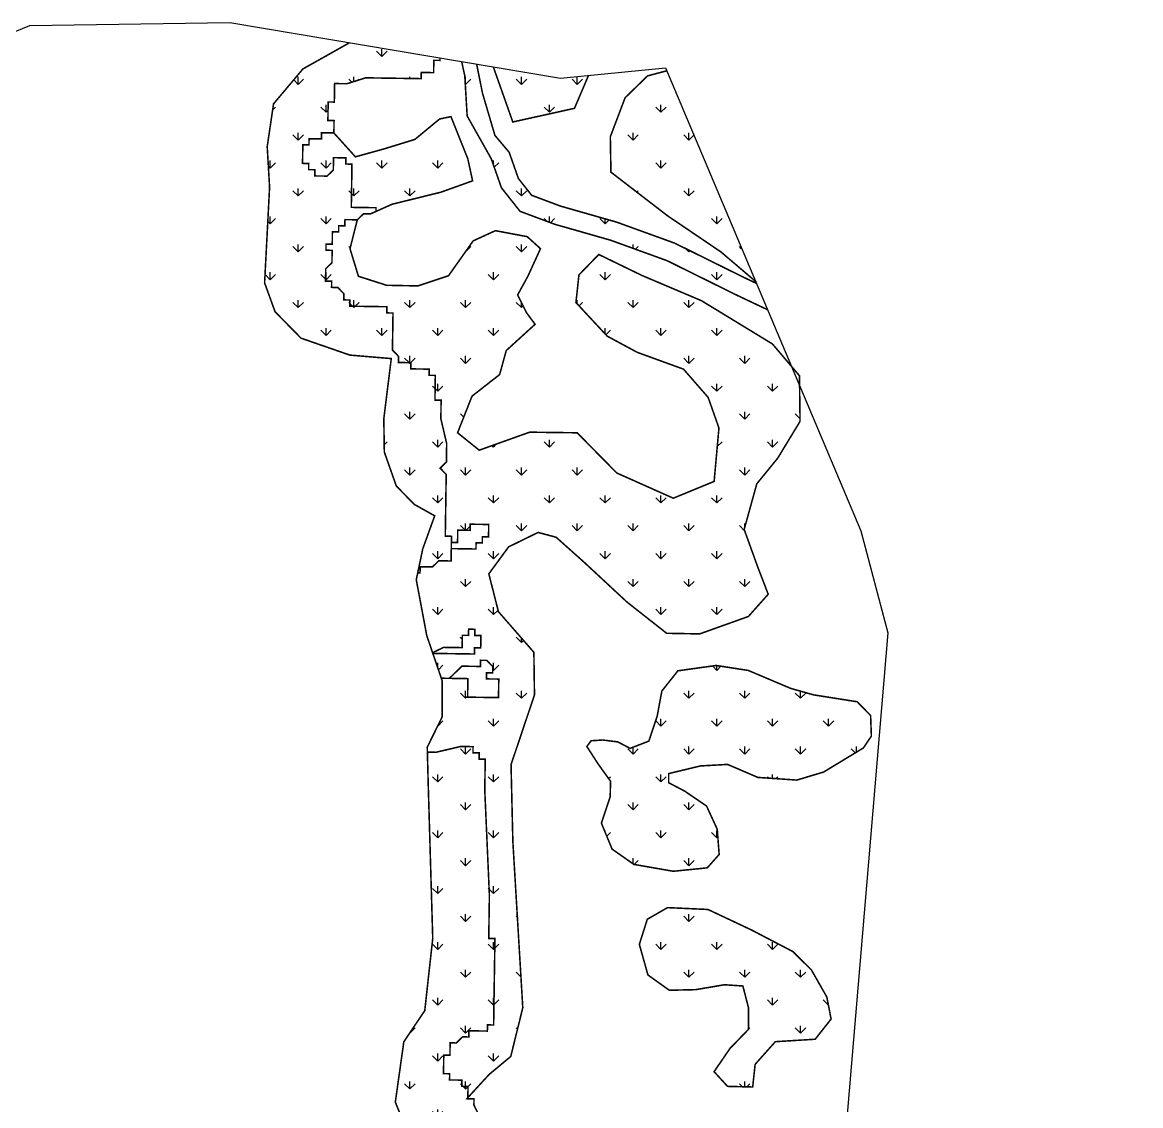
# Model space of a CAD drawing. Header units: metres. Extents: x 264685 to 266124, y 2146503 to 2149191.
# Drawn here: x 265405 to 266124, y 2148480 to 2149177 of the extents above; entities that cross this region are included whole.
import ezdxf

# ---------------------------------------------------------------- set-up
doc = ezdxf.new("R2010")
doc.units = ezdxf.units.M
doc.layers.add('MANGROOVES BUFFER ZONE', color=120, linetype='Continuous')
doc.layers.add('village', color=3, linetype='Continuous')
pattern_1 = [(90, (0, 0), (-17.96051224, 17.96051224), [4.7625, -31.15852448]), (45, (0, 0), (-17.96051224213831, 17.96051224213831), [4.7625, -20.6375]), (135, (0, 0), (-17.96051224213831, -17.9605122421383), [4.7625, -20.6375])]

msp = doc.modelspace()

# ---------------------------------------------------------------- hatches: boundary and pattern name
at = {"layer": 'MANGROOVES BUFFER ZONE'}
h = msp.add_hatch(dxfattribs=at)
h.set_pattern_fill('GRASS', color=256)
h.set_pattern_definition(pattern_1)
h.paths.add_polyline_path([(265673.4143276199, 2149153.958870591), (265615.290540682, 2149163.797404552), (265585.1992551389, 2149146.874482857), (265566.2861469193, 2149124.397409251), (265562.1968024224, 2149096.811949004), (265563.7302699159, 2149070.759008341), (265560.5224343935, 2149009.188625371), (265567.2622500553, 2148990.585569353), (265583.9514047724, 2148973.58624859), (265615.4040001705, 2148962.68102124), (265642.042420557, 2148960.435842161), (265637.2375655288, 2148921.786059543), (265637.5585545611, 2148900.296344711), (265645.261190548, 2148878.485890009), (265656.8152546071, 2148866.618443054), (265669.9739702843, 2148859.241390168), (265662.2967991336, 2148837.978933413), (265659.0558479482, 2148822.531802632), (265660.5444877148, 2148822.509713173), (265660.6034793258, 2148826.485248566), (265664.5784350634, 2148826.426265478), (265668.5533080101, 2148826.367283821), (265672.5872553885, 2148830.283836126), (265676.5621282756, 2148830.224854469), (265680.5370012224, 2148830.165872574), (265680.5959928334, 2148834.141408205), (265680.6549844444, 2148838.116943598), (265680.7139760554, 2148842.092478991), (265680.7729676664, 2148846.068014383), (265676.7980947196, 2148846.126996279), (265676.8570863307, 2148850.10253191), (265676.9750695527, 2148858.053602695), (265677.0340611637, 2148862.029138327), (265677.2110372484, 2148873.955827475), (265677.3290204704, 2148881.906898499), (265677.3880120814, 2148885.882433891), (265673.4721308053, 2148889.916950941), (265677.5059953034, 2148893.833504915), (265677.5649869144, 2148897.809040308), (265677.6239785254, 2148901.784575701), (265677.6829701364, 2148905.760111332), (265673.9440636933, 2148921.721234798), (265674.0030553043, 2148925.696770191), (265674.0620469153, 2148929.672305822), (265674.1210385263, 2148933.647841215), (265670.1460827589, 2148933.706824303), (265670.2050743699, 2148937.682359695), (265670.2640659809, 2148941.657895327), (265670.3230575919, 2148945.633430719), (265670.3820492029, 2148949.608966351), (265666.4071762562, 2148949.667948008), (265666.4661678672, 2148953.643483162), (265662.4912121296, 2148953.702466249), (265658.5163391829, 2148953.761448145), (265654.5414662361, 2148953.820429802), (265654.6004578471, 2148957.795965433), (265650.6255021095, 2148957.854948521), (265646.6506291628, 2148957.913930178), (265646.7096208036, 2148961.889465809), (265642.7936566472, 2148965.923984051), (265642.8526482582, 2148969.899519682), (265642.9116398692, 2148973.875055313), (265642.9706314802, 2148977.850590467), (265643.0296230912, 2148981.826126099), (265643.0886147022, 2148985.801661491), (265643.1476063132, 2148989.777197123), (265639.1727333963, 2148989.83617878), (265639.2317250073, 2148993.811714172), (265635.2568520904, 2148993.870696068), (265631.281896323, 2148993.929679155), (265627.3070233762, 2148993.988660812), (265623.3320676386, 2148994.0476439), (265619.3571946919, 2148994.106625557), (265615.3823217452, 2148994.165607452), (265615.4413133562, 2148998.141142845), (265611.4663576186, 2148998.200125933), (265611.5253492296, 2149002.175661564), (265607.6094678938, 2149006.210178375), (265603.6345121264, 2149006.269161463), (265603.6935037374, 2149010.244697094), (265599.7186308503, 2149010.303678751), (265599.7776224613, 2149014.279214382), (265599.8366140723, 2149018.254749537), (265603.8704785705, 2149022.171303511), (265603.9294701815, 2149026.146839142), (265603.9884617925, 2149030.122374535), (265600.0135889053, 2149030.181356192), (265600.0725805163, 2149034.156891584), (265604.0474534035, 2149034.097909927), (265604.1064450145, 2149038.073445559), (265604.1654366255, 2149042.048980951), (265608.1403923929, 2149041.989997864), (265608.1993840039, 2149045.965533257), (265612.1742569506, 2149045.9065516), (265612.2332485914, 2149049.882086992), (265616.208204329, 2149049.823103905), (265620.1830772758, 2149049.764122009), (265624.2169418335, 2149053.680675983), (265628.1918975711, 2149053.621692896), (265628.7863168686, 2149053.61287253), (265632.19011001, 2149055.135595509), (265632.2257621288, 2149057.538246632), (265628.2508891821, 2149057.597228289), (265624.2759334445, 2149057.656211376), (265620.3010604978, 2149057.715193033), (265616.326187551, 2149057.774174929), (265616.385179162, 2149061.749710321), (265616.444170773, 2149065.725245953), (265616.503162384, 2149069.700781584), (265616.562153995, 2149073.676316738), (265616.621145606, 2149077.651852369), (265616.680137217, 2149081.627387762), (265616.739128828, 2149085.602923155), (265612.7641730905, 2149085.661906242), (265612.8231647015, 2149089.637441874), (265608.8482917547, 2149089.696423531), (265604.8733359873, 2149089.755406618), (265604.8143443763, 2149085.779870987), (265604.7553527653, 2149081.804335594), (265600.7214882672, 2149077.887781858), (265596.7466153204, 2149077.946763754), (265592.7716595531, 2149078.005746603), (265592.8306511641, 2149081.981281996), (265588.8557782173, 2149082.040263891), (265588.9147698283, 2149086.015799284), (265584.9398140907, 2149086.074782372), (265584.9988057017, 2149090.050318003), (265585.0577973127, 2149094.025853395), (265585.1167889237, 2149098.001388788), (265589.0917446613, 2149097.942405701), (265589.1507362723, 2149101.917941093), (265593.1256092191, 2149101.858959198), (265597.1005649865, 2149101.799976349), (265597.1595565975, 2149105.77551198), (265601.1344295442, 2149105.716530085), (265605.1093024313, 2149105.657548428), (265605.1682940423, 2149109.633084059), (265605.2272856534, 2149113.608619213), (265601.2524127662, 2149113.66760087), (265601.3114043772, 2149117.643136501), (265601.3703959882, 2149121.618672132), (265601.4293875992, 2149125.594207287), (265605.4042604864, 2149125.53522563), (265605.4632520974, 2149129.510761261), (265605.5222437084, 2149133.486296892), (265605.5812353194, 2149137.461832047), (265609.5561910868, 2149137.402848959), (265613.5310640335, 2149137.343867302), (265625.5147572756, 2149141.142456293), (265629.4897130132, 2149141.083473206), (265633.4645859599, 2149141.024491549), (265637.4395417273, 2149140.965508461), (265645.3892875612, 2149140.847544909), (265653.3391162455, 2149140.729580164), (265657.3140720129, 2149140.670597076), (265661.2889449596, 2149140.611615419), (265661.3479365706, 2149144.587150812), (265665.3228095174, 2149144.528168917), (265669.297765255, 2149144.469185829), (265669.356756866, 2149148.44472146), (265669.4157497287, 2149152.420339584), (265673.3906226754, 2149152.361357927)])
h = msp.add_hatch(dxfattribs=at)
h.set_pattern_fill('GRASS', color=256)
h.set_pattern_definition(pattern_1)
h.paths.add_polyline_path([(265933.8251702277, 2148454.678580827), (265935.5613459725, 2148475.258755588), (265905.5573904994, 2148441.033484569), (265857.0243478558, 2148392.928681367), (265847.8746193389, 2148413.204282133), (265837.5315660273, 2148415.589630029), (265821.2212282704, 2148411.216456307), (265809.6847033927, 2148392.133565402), (265805.3087877547, 2148369.870210635), (265815.2540905967, 2148348.799493904), (265833.5534008591, 2148346.811703991), (265829.9605105923, 2148314.890994252), (265839.5079895789, 2148273.147154685), (265856.6139750465, 2148241.739894492), (265891.6213735353, 2148196.815591064), (265951.7267532762, 2148140.122314392), (265993.8948343906, 2148117.46136573), (266025.3219649524, 2148111.100402094), (266056.4647140695, 2148107.965706879), (266050.1839737035, 2148120.92101588), (266027.1566569043, 2148123.238846573), (265998.1029892997, 2148129.119412816), (265958.9597673079, 2148150.154814964), (265900.7165172197, 2148205.091672625), (265866.9019107785, 2148248.485289564), (265851.0837984532, 2148277.527964159), (265842.3779820231, 2148315.591855671), (265847.1143748343, 2148357.671910702), (265849.9282446422, 2148364.621762916), (265853.1126785147, 2148371.787958646), (265914.4940102476, 2148432.627681904)])
h.paths.add_polyline_path([(265696.9951185558, 2149149.967382343), (265687.3379225406, 2149151.602042711), (265689.33245629, 2149142.455699502), (265690.8789130516, 2149116.568318215), (265706.3438475961, 2149089.135416803), (265712.9377724952, 2149070.356566177), (265724.8721212284, 2149055.249291011), (265747.149596659, 2149046.900501549), (265783.350466714, 2149036.563958088), (265819.551336769, 2149023.444436922), (265863.7084637748, 2149001.578640139), (265884.0492337642, 2148991.942694154), (265876.8955845786, 2149008.898945173), (265869.0539539031, 2149012.613727341), (265824.3757921904, 2149034.737530924), (265787.1270785784, 2149048.236800027), (265750.9904183117, 2149058.555009474), (265732.3749676498, 2149065.531404927), (265723.8281573433, 2149076.350513534), (265717.9125440996, 2149093.197599173), (265708.7365148127, 2149104.07698894), (265700.7442988711, 2149131.233144027)])
h = msp.add_hatch(dxfattribs=at)
h.set_pattern_fill('GRASS', color=256)
h.set_pattern_definition(pattern_1)
h.paths.add_polyline_path([(265768.9168888882, 2149142.596074611), (265750.986204145, 2149140.828385089), (265707.724405766, 2149148.151250563), (265720.2417406913, 2149112.722510365), (265759.9140843799, 2149121.499365984)])
h = msp.add_hatch(dxfattribs=at)
h.set_pattern_fill('GRASS', color=256)
h.set_pattern_definition(pattern_1)
h.paths.add_polyline_path([(265819.2110678853, 2149145.628203157), (265806.9518200916, 2149142.377803995), (265792.5007823164, 2149128.31595908), (265782.993518691, 2149103.232672032), (265783.3738033652, 2149080.429722985), (265819.8816457845, 2149052.306033155), (265854.1077801589, 2149029.123015803), (265876.3256982632, 2149010.24974323)])
h = msp.add_hatch(dxfattribs=at)
h.set_pattern_fill('GRASS', color=256)
h.set_pattern_definition(pattern_1)
h.paths.add_polyline_path([(265694.3585691901, 2149074.839418496), (265691.2655822813, 2149089.135416803), (265680.4400914073, 2149116.181929206), (265673.0942566719, 2149114.636409081), (265657.2427262835, 2149101.499541889), (265637.1382746828, 2149095.317497303), (265618.9669490734, 2149090.294547919), (265605.1093024313, 2149105.657548428), (265601.1344295442, 2149105.716530085), (265597.1595565975, 2149105.77551198), (265597.1005649865, 2149101.799976349), (265593.1256092191, 2149101.858959198), (265589.1507362723, 2149101.917941093), (265589.0917446613, 2149097.942405701), (265585.1167889237, 2149098.001388788), (265585.0577973127, 2149094.025853395), (265584.9988057017, 2149090.050318003), (265584.9398140907, 2149086.074782372), (265588.9147698283, 2149086.015799284), (265588.8557782173, 2149082.040263891), (265592.8306511641, 2149081.981281996), (265592.7716595531, 2149078.005746603), (265596.7466153204, 2149077.946763754), (265600.7214882672, 2149077.887781858), (265604.7553527653, 2149081.804335594), (265604.8143443763, 2149085.779870987), (265604.8733359873, 2149089.755406618), (265608.8482917547, 2149089.696423531), (265612.8231647015, 2149089.637441874), (265612.7641730905, 2149085.661906242), (265616.739128828, 2149085.602923155), (265616.680137217, 2149081.627387762), (265616.621145606, 2149077.651852369), (265616.562153995, 2149073.676316738), (265616.503162384, 2149069.700781584), (265616.444170773, 2149065.725245953), (265616.385179162, 2149061.749710321), (265616.326187551, 2149057.774174929), (265620.3010604978, 2149057.715193033), (265624.2759334445, 2149057.656211376), (265628.2508891821, 2149057.597228289), (265632.2257621288, 2149057.538246632), (265632.19011001, 2149055.135595509), (265642.550983427, 2149059.770642171), (265673.8675217456, 2149067.498206882)])
h = msp.add_hatch(dxfattribs=at)
h.set_pattern_fill('GRASS', color=256)
h.set_pattern_definition(pattern_1)
h.paths.add_polyline_path([(265877.6322253277, 2148826.905596855), (265869.1265296746, 2148850.474715912), (265877.2456294837, 2148879.839490545), (265890.7774380369, 2148896.453751083), (265905.0825116637, 2148920.022870138), (265904.6958424341, 2148949.387644771), (265887.2977818983, 2148969.865723578), (265841.6762433386, 2148997.684978087), (265803.4005395143, 2149013.912885528), (265775.5636573342, 2149027.436141729), (265762.8051138547, 2149014.299274537), (265760.8719878634, 2148996.525846971), (265780.9764394641, 2148974.888637049), (265800.3075526054, 2148964.456421098), (265830.0775607767, 2148953.637816137), (265845.9290911651, 2148935.477999561), (265852.8883300566, 2148915.772698774), (265849.7953431476, 2148881.385010669), (265823.5049911149, 2148870.566405708), (265787.1624132819, 2148886.79431315), (265761.6452529371, 2148912.681658524), (265731.1019796921, 2148913.068047533), (265698.6256538416, 2148901.476700466), (265684.7071760587, 2148912.681658524), (265693.9861367854, 2148936.25077758), (265711.7708665509, 2148950.160422791), (265716.0237143773, 2148965.615552213), (265734.5673256201, 2148982.494923232), (265729.1546168759, 2148989.836098934), (265723.3553122878, 2149001.427481914), (265729.9278819496, 2149013.40521799), (265738.0469817586, 2149031.178609643), (265729.5412861056, 2149038.906210267), (265709.050238661, 2149042.769992623), (265694.7451650341, 2149036.201559027), (265678.8936346457, 2149013.791571086), (265659.175778889, 2149007.22313749), (265639.0714006741, 2149007.6095265), (265620.9000750647, 2149013.40521799), (265615.4873663206, 2149031.178609643), (265620.1830772758, 2149049.764122009), (265616.208204329, 2149049.823103905), (265612.2332485914, 2149049.882086992), (265612.1742569506, 2149045.9065516), (265608.1993840039, 2149045.965533257), (265608.1403923929, 2149041.989997864), (265604.1654366255, 2149042.048980951), (265604.1064450145, 2149038.073445559), (265604.0474534035, 2149034.097909927), (265600.0725805163, 2149034.156891584), (265600.0135889053, 2149030.181356192), (265603.9884617925, 2149030.122374535), (265603.9294701815, 2149026.146839142), (265603.8704785705, 2149022.171303511), (265599.8366140723, 2149018.254749537), (265599.7776224613, 2149014.279214382), (265599.7186308503, 2149010.303678751), (265603.6935037374, 2149010.244697094), (265603.6345121264, 2149006.269161463), (265607.6094678938, 2149006.210178375), (265611.5253492296, 2149002.175661564), (265611.4663576186, 2148998.200125933), (265615.4413133562, 2148998.141142845), (265615.3823217452, 2148994.165607452), (265619.3571946919, 2148994.106625557), (265623.3320676386, 2148994.0476439), (265627.3070233762, 2148993.988660812), (265631.281896323, 2148993.929679155), (265635.2568520904, 2148993.870696068), (265639.2317250073, 2148993.811714172), (265639.1727333963, 2148989.83617878), (265643.1476063132, 2148989.777197123), (265643.0886147022, 2148985.801661491), (265643.0296230912, 2148981.826126099), (265642.9706314802, 2148977.850590467), (265642.9116398692, 2148973.875055313), (265642.8526482582, 2148969.899519682), (265642.7936566472, 2148965.923984051), (265646.7096208036, 2148961.889465809), (265646.6506291628, 2148957.913930178), (265650.6255021095, 2148957.854948521), (265654.6004578471, 2148957.795965433), (265654.5414662361, 2148953.820429802), (265658.5163391829, 2148953.761448145), (265662.4912121296, 2148953.702466249), (265666.4661678672, 2148953.643483162), (265666.4071762562, 2148949.667948008), (265670.3820492029, 2148949.608966351), (265670.3230575919, 2148945.633430719), (265670.2640659809, 2148941.657895327), (265670.2050743699, 2148937.682359695), (265670.1460827589, 2148933.706824303), (265674.1210385263, 2148933.647841215), (265674.0620469153, 2148929.672305822), (265674.0030553043, 2148925.696770191), (265673.9440636933, 2148921.721234798), (265677.6829701364, 2148905.760111332), (265677.6239785254, 2148901.784575701), (265677.5649869144, 2148897.809040308), (265677.5059953034, 2148893.833504915), (265673.4721308053, 2148889.916950941), (265677.3880120814, 2148885.882433891), (265677.3290204704, 2148881.906898499), (265677.2110372484, 2148873.955827475), (265677.0340611637, 2148862.029138327), (265676.9750695527, 2148858.053602695), (265676.8570863307, 2148850.10253191), (265676.7980947196, 2148846.126996279), (265680.7729676664, 2148846.068014383), (265680.7139760554, 2148842.092478991), (265684.6889318228, 2148842.033495903), (265684.7479234338, 2148846.009031296), (265684.8069150448, 2148849.984566927), (265688.7817879617, 2148849.92558527), (265692.7567437291, 2148849.866602182), (265692.8157353401, 2148853.842137575), (265696.7906082869, 2148853.783155918), (265700.7654812336, 2148853.724174023), (265704.7404369712, 2148853.665190935), (265704.6814453602, 2148849.689655542), (265704.6224537492, 2148845.714119911), (265700.6474980116, 2148845.773102999), (265700.5885064006, 2148841.797567606), (265696.6136334538, 2148841.856549501), (265696.5546418428, 2148837.881014109), (265692.5797688961, 2148837.939995766), (265688.6048131287, 2148837.998978853), (265684.6299402118, 2148838.05796051), (265680.6549844444, 2148838.116943598), (265680.5959928334, 2148834.141408205), (265680.5370012224, 2148830.165872574), (265676.5621282756, 2148830.224854469), (265672.5872553885, 2148830.283836126), (265668.5533080101, 2148826.367283821), (265664.5784350634, 2148826.426265478), (265660.6034793258, 2148826.485248566), (265660.5444877148, 2148822.509713173), (265659.0558479482, 2148822.531802632), (265658.1245288008, 2148818.092917921), (265664.8643444626, 2148782.169837186), (265668.6236567526, 2148771.141470841), (265675.7362456918, 2148774.567357779), (265679.7111186385, 2148774.508375883), (265683.6860744059, 2148774.449392796), (265687.6609473228, 2148774.390411139), (265687.7199389338, 2148778.36594677), (265687.7789305747, 2148782.341482401), (265691.753886342, 2148782.282499313), (265691.8128779531, 2148786.258034706), (265695.7877508998, 2148786.199053049), (265695.7287592888, 2148782.223517656), (265699.7036322355, 2148782.164535761), (265699.6446406245, 2148778.18900013), (265699.5856489837, 2148774.213464499), (265695.610776037, 2148774.272446394), (265695.5517844558, 2148770.29691124), (265691.576911509, 2148770.355892897), (265687.6019557118, 2148770.414875984), (265683.6270828247, 2148770.473857641), (265679.6521270275, 2148770.532840729), (265675.6772540808, 2148770.591822624), (265671.7023811936, 2148770.650804281), (265668.77611198, 2148770.694226247), (265674.2255380472, 2148754.707720631), (265675.4412876368, 2148754.689680576), (265679.4161605835, 2148754.630698681), (265683.4501079619, 2148758.547251225), (265687.4839724898, 2148762.463804722), (265691.4589282572, 2148762.404821634), (265695.433801204, 2148762.345839977), (265699.4086741507, 2148762.286858082), (265699.4676657617, 2148766.262393713), (265703.4426214993, 2148766.203410625), (265707.358502835, 2148762.168893337), (265707.299511224, 2148758.193358183), (265703.3246382773, 2148758.25233984), (265703.2656466663, 2148754.276804209), (265707.240519613, 2148754.217822552), (265711.2154753208, 2148754.158839464), (265711.1564837098, 2148750.183303833), (265711.0974920988, 2148746.207768679), (265711.0385004878, 2148742.232233047), (265707.06354478, 2148742.291216135), (265703.0886718333, 2148742.350197792), (265699.1137160957, 2148742.40918088), (265695.1388431489, 2148742.468162775), (265691.1639702022, 2148742.527144432), (265691.2229618132, 2148746.502680063), (265691.2819534242, 2148750.478215218), (265691.3409450352, 2148754.453750849), (265687.3659892678, 2148754.512733936), (265683.3911163509, 2148754.571715593), (265679.4161605835, 2148754.630698681), (265675.4412876368, 2148754.689680576), (265674.2255380472, 2148754.707720631), (265674.8136835179, 2148752.982329599), (265674.8136835179, 2148729.888879511), (265665.1853334948, 2148710.323639802), (265665.2695981203, 2148707.12368494), (265670.7585154176, 2148707.042236805), (265686.7170815468, 2148710.781843662), (265690.6920373142, 2148710.722860575), (265694.6669102609, 2148710.663878918), (265694.6079186499, 2148706.688343763), (265698.5827915967, 2148706.629361868), (265698.5237999856, 2148702.653826237), (265702.4987557232, 2148702.594843149), (265702.4397641122, 2148698.619307518), (265702.3807725012, 2148694.643772125), (265702.2627892792, 2148686.69270134), (265702.2037976384, 2148682.717165709), (265705.1758131981, 2148615.074080944), (265704.9398467541, 2148599.171939373), (265704.8808551431, 2148595.196403742), (265704.8218622804, 2148591.220785379), (265704.7628706694, 2148587.245249987), (265708.7378263772, 2148587.186266899), (265708.6788347661, 2148583.210731506), (265708.6198431551, 2148579.235196114), (265708.5608515441, 2148575.259660482), (265708.3838767111, 2148563.333054066), (265708.2069018781, 2148551.406447649), (265708.1479102671, 2148547.430912256), (265708.0299270451, 2148539.479841232), (265707.9709354341, 2148535.50430584), (265707.9119438231, 2148531.528770447), (265703.9369881153, 2148531.587753534), (265703.8779965043, 2148527.612218142), (265699.9031235576, 2148527.671199799), (265695.92816782, 2148527.730182886), (265691.9532948732, 2148527.789164782), (265691.8943032622, 2148523.81362915), (265687.9194303155, 2148523.872610807), (265683.8854829371, 2148519.956058264), (265679.9106100202, 2148520.015039921), (265679.8516184092, 2148516.039504766), (265679.7926267982, 2148512.063969135), (265675.8176710308, 2148512.122952223), (265675.75867939, 2148508.147416592), (265675.6996878088, 2148504.171881437), (265675.6406961679, 2148500.196345806), (265679.6156519651, 2148500.137362719), (265679.5566603243, 2148496.161827087), (265683.5315332413, 2148496.10284543), (265687.5064890087, 2148496.043862343), (265687.4474974275, 2148492.068327188), (265691.4223703742, 2148492.009345531), (265691.3633787334, 2148488.0338099), (265691.315050469, 2148484.776893838), (265704.980194602, 2148499.652744715), (265718.9195873081, 2148511.261509634), (265726.6636862131, 2148542.605239558), (265720.2697373342, 2148649.684375695), (265719.1098030308, 2148699.140840125), (265734.1881417313, 2148743.960780093), (265733.8015458874, 2148771.393681505), (265710.9976014772, 2148797.540822222), (265704.8116276594, 2148821.882683384), (265717.570171139, 2148839.269721941), (265736.5146884363, 2148848.542806777), (265748.1134443839, 2148845.451766527), (265766.2846966076, 2148829.223894999), (265793.7349829436, 2148803.722866809), (265819.2521432884, 2148783.631177011), (265840.516382421, 2148783.244823915), (265871.8329207395, 2148794.449781972), (265884.5914642191, 2148808.745816193)])
h = msp.add_hatch(dxfattribs=at)
h.set_pattern_fill('GRASS', color=256)
h.set_pattern_definition(pattern_1)
h.paths.add_polyline_path([(265858.4589648175, 2148699.234860613), (265877.8970743028, 2148690.874399395), (265902.9943216979, 2148689.153120574), (265920.2179444353, 2148694.316921124), (265945.8073163045, 2148709.808358687), (265950.9744031258, 2148717.431128982), (265950.4822786516, 2148730.709529688), (265941.8704672829, 2148739.561784855), (265913.8206198144, 2148743.987894482), (265899.0574726762, 2148748.168143047), (265871.7457385333, 2148759.725264932), (265851.0773912483, 2148762.921889687), (265826.4722683274, 2148759.479367958), (265816.1380946849, 2148746.446864226), (265813.1854946115, 2148730.463632714), (265807.7723455532, 2148714.234504227), (265795.715809637, 2148709.562461713), (265787.8220039132, 2148713.71861259), (265778.2260169819, 2148714.948097462), (265770.5983811757, 2148714.456303514), (265767.8918433394, 2148710.767848897), (265775.0272812857, 2148699.70252096), (265783.147041566, 2148688.391331962), (265782.900979329, 2148678.309591924), (265777.2439696045, 2148661.441353965), (265784.1334186994, 2148644.720431529), (265798.1583791265, 2148634.884588465), (265823.5016887586, 2148630.458478838), (265845.4002738432, 2148632.671515695), (265853.0279096494, 2148641.277873887), (265851.7976718498, 2148657.507002373), (265844.9261288645, 2148672.432198138), (265830.9011684374, 2148682.022144228), (265820.5669947949, 2148687.431841752), (265820.5669947949, 2148693.333333226), (265840.9892798429, 2148698.251272715)])
h = msp.add_hatch(dxfattribs=at)
h.set_pattern_fill('GRASS', color=256)
h.set_pattern_definition(pattern_1)
h.paths.add_polyline_path([(265705.9876543283, 2148133.916158915), (265706.0466459394, 2148137.891694307), (265706.1056375504, 2148141.867229939), (265702.1897562146, 2148145.90174675), (265702.2487478256, 2148149.877282381), (265702.3077394366, 2148153.852818012), (265702.6026974916, 2148173.730495214), (265702.6616891026, 2148177.706030607), (265702.7206807137, 2148181.681566238), (265702.7796723247, 2148185.657101631), (265706.7545452714, 2148185.598119974), (265706.8135368824, 2148189.573655367), (265706.8725284934, 2148193.549190998), (265706.9315201044, 2148197.524726391), (265710.9063930511, 2148197.465744495), (265710.9653846622, 2148201.441279888), (265714.9403404295, 2148201.382297039), (265718.9742049575, 2148205.298850775), (265722.9491607249, 2148205.239867687), (265730.8989066184, 2148205.121904135), (265742.8236910105, 2148204.944956303), (265746.7985639572, 2148204.885974646), (265746.9755387902, 2148216.812581062), (265747.1525136232, 2148228.739187479), (265747.211505264, 2148232.714722872), (265747.270496875, 2148236.690258265), (265743.2956239283, 2148236.749239922), (265739.3206681907, 2148236.808223009), (265739.3796598017, 2148240.783758402), (265735.4047868848, 2148240.842740297), (265731.4298311472, 2148240.901723146), (265727.4549582005, 2148240.960705042), (265727.5139498115, 2148244.936240673), (265723.5390768647, 2148244.99522233), (265719.5641210973, 2148245.054205418), (265715.6482397914, 2148249.088722944), (265711.673284024, 2148249.147705793), (265707.6984110773, 2148249.206687689), (265711.968242079, 2148269.025382996), (265716.3561391234, 2148296.795148373), (265720.3310120404, 2148296.736166477), (265736.2306694388, 2148296.500236988), (265740.2055423558, 2148296.441255093), (265744.2394897044, 2148300.357807636), (265748.2143626511, 2148300.298825979), (265752.1302439868, 2148296.264308453), (265756.1051997244, 2148296.205325603), (265760.0800726712, 2148296.146343708), (265764.0550284386, 2148296.087360859), (265768.0299013853, 2148296.028378963), (265768.0888929963, 2148300.003914595), (265768.1478846073, 2148303.979449749), (265768.2068762183, 2148307.95498538), (265768.265869081, 2148311.930603743), (265768.324860692, 2148315.906139135), (265768.383852303, 2148319.881674528), (265768.442843914, 2148323.857210159), (265764.4679709673, 2148323.916192055), (265764.5269625783, 2148327.891727448), (265760.5520068109, 2148327.950710297), (265756.5771338642, 2148328.009692192), (265752.6021781266, 2148328.068675041), (265748.6273051798, 2148328.127656937), (265748.6862967908, 2148332.103192568), (265748.7452884018, 2148336.078727722), (265744.8294070661, 2148340.11324501), (265744.8883986771, 2148344.088780642), (265744.9473902881, 2148348.064315796), (265745.0063818991, 2148352.039851427), (265741.0314261615, 2148352.098834515), (265741.0904177725, 2148356.074370146), (265737.1155448556, 2148356.133352041), (265733.140589118, 2148356.19233489), (265729.1657161713, 2148356.251316786), (265725.1908432245, 2148356.310298443), (265725.1318516135, 2148352.334762812), (265721.1568958461, 2148352.393745899), (265717.1820229292, 2148352.452727795), (265717.2410145402, 2148356.428263426), (265713.2660587728, 2148356.487246275), (265713.3250503838, 2148360.462781429), (265709.4091690481, 2148364.497298956), (265709.4681606591, 2148368.472834587), (265709.5271522701, 2148372.44836998), (265709.5861438811, 2148376.423905373), (265709.6451354921, 2148380.399440765), (265713.6200084388, 2148380.34045887), (265713.6790000498, 2148384.315994501), (265713.7379916608, 2148388.291529894), (265717.7129474282, 2148388.232547045), (265721.6878203452, 2148388.173565149), (265725.6627761126, 2148388.114582062), (265729.6376490593, 2148388.055600405), (265729.6966406703, 2148392.031135798), (265733.671513617, 2148391.972153902), (265733.730505228, 2148395.947689533), (265729.8146238923, 2148399.982206583), (265729.9326071441, 2148407.933277845), (265729.9915987551, 2148411.908813238), (265726.0167258084, 2148411.967794895), (265726.0757174194, 2148415.943330288), (265722.100761652, 2148416.002313375), (265722.159753263, 2148419.977849007), (265718.1848803461, 2148420.036830902), (265714.2099245787, 2148420.095813751), (265710.2350516319, 2148420.154795647), (265710.2940432429, 2148424.130331039), (265710.3530348539, 2148428.105866432), (265706.3781619072, 2148428.164848089), (265706.4371535182, 2148432.140383482), (265706.4961451292, 2148436.115919113), (265706.5551367402, 2148440.091454506), (265706.6141283512, 2148444.066989899), (265706.6731199622, 2148448.04252553), (265706.7321115732, 2148452.018061161), (265702.7571558654, 2148452.077044249), (265702.8161474764, 2148456.052579403), (265698.9592577517, 2148464.062632322), (265699.0182493627, 2148468.038167477), (265699.0772409737, 2148472.013703108), (265695.2202684581, 2148480.023756981), (265695.2792600691, 2148483.999292612), (265690.6636515632, 2148484.067782182), (265691.315050469, 2148484.776893838), (265691.3633787334, 2148488.0338099), (265691.4223703742, 2148492.009345531), (265687.4474974275, 2148492.068327188), (265687.5064890087, 2148496.043862343), (265683.5315332413, 2148496.10284543), (265679.5566603243, 2148496.161827087), (265679.6156519651, 2148500.137362719), (265675.6406961679, 2148500.196345806), (265675.6996878088, 2148504.171881437), (265675.75867939, 2148508.147416592), (265675.8176710308, 2148512.122952223), (265679.7926267982, 2148512.063969135), (265679.8516184092, 2148516.039504766), (265679.9106100202, 2148520.015039921), (265683.8854829371, 2148519.956058264), (265687.9194303155, 2148523.872610807), (265691.8943032622, 2148523.81362915), (265691.9532948732, 2148527.789164782), (265695.92816782, 2148527.730182886), (265699.9031235576, 2148527.671199799), (265703.8779965043, 2148527.612218142), (265703.9369881153, 2148531.587753534), (265707.9119438231, 2148531.528770447), (265707.9709354341, 2148535.50430584), (265708.0299270451, 2148539.479841232), (265708.1479102671, 2148547.430912256), (265708.2069018781, 2148551.406447649), (265708.3838767111, 2148563.333054066), (265708.5608515441, 2148575.259660482), (265708.6198431551, 2148579.235196114), (265708.6788347661, 2148583.210731506), (265708.7378263772, 2148587.186266899), (265704.7628706694, 2148587.245249987), (265704.8218622804, 2148591.220785379), (265704.8808551431, 2148595.196403742), (265704.9398467541, 2148599.171939373), (265705.1758131981, 2148615.074080944), (265702.2037976384, 2148682.717165709), (265702.2627892792, 2148686.69270134), (265702.3807725012, 2148694.643772125), (265702.4397641122, 2148698.619307518), (265702.4987557232, 2148702.594843149), (265698.5237999856, 2148702.653826237), (265698.5827915967, 2148706.629361868), (265694.6079186499, 2148706.688343763), (265694.6669102609, 2148710.663878918), (265690.6920373142, 2148710.722860575), (265686.7170815468, 2148710.781843662), (265670.7585154176, 2148707.042236805), (265665.2695981203, 2148707.12368494), (265665.8272381735, 2148685.947266153), (265668.7198087479, 2148587.270573644), (265663.5846447042, 2148540.763005427), (265650.1047932234, 2148520.709060295), (265644.6487135332, 2148481.89928483), (265671.2871339198, 2148416.147216771), (265695.3842810564, 2148355.69495216), (265709.5058904444, 2148327.790404047), (265694.4268912727, 2148312.868763679), (265684.4776256032, 2148290.096089372), (265683.1938162458, 2148264.43675625), (265690.2546209398, 2148242.947041417), (265694.7478069192, 2148228.513639602), (265672.2826108795, 2148203.088280307), (265666.1846998963, 2148166.523719834), (265666.5056155428, 2148133.166558046), (265668.7522452254, 2148096.60196166), (265676.454954598, 2148070.301148802), (265665.5285583927, 2148059.55512421), (265655.5792927232, 2148039.027628982), (265653.3326630407, 2148010.481601132), (265660.0724787025, 2147982.577053018), (265669.0589974326, 2147964.61551265), (265671.0194852834, 2147963.449291156), (265675.626654774, 2147963.380927086), (265675.685646385, 2147967.356462479), (265675.744637996, 2147971.331997871), (265672.005731523, 2147987.293121338), (265672.064723134, 2147991.268656969), (265672.123714745, 2147995.2441926), (265676.098587662, 2147995.185210943), (265680.0735434294, 2147995.126227856), (265684.0484163761, 2147995.067246199), (265688.0232893229, 2147995.008264303), (265691.9982450604, 2147994.949281216), (265692.0572366714, 2147998.92481637), (265692.1162282825, 2148002.900352001), (265692.1752198935, 2148006.875887632), (265688.2002641559, 2148006.93487072), (265688.2592557669, 2148010.910405874), (265688.3182473779, 2148014.885941505), (265688.3772389889, 2148018.861476898), (265684.4023660421, 2148018.920458794), (265684.4613576531, 2148022.895994186), (265684.5203492641, 2148026.871529818), (265684.5793408751, 2148030.84706521), (265688.5542138219, 2148030.788083315), (265688.6132066846, 2148034.763701677), (265692.5881624222, 2148034.70471859), (265696.6220269799, 2148038.621272326), (265704.5718556345, 2148038.503307581), (265708.5467285812, 2148038.444325686), (265712.5806759596, 2148042.360878229), (265712.6396675706, 2148046.33641386), (265712.6986591816, 2148050.311949492), (265712.7576507926, 2148054.287484646), (265716.7915153205, 2148058.204038382), (265716.8505069315, 2148062.179573774), (265716.9094985425, 2148066.155109167), (265716.9684901536, 2148070.130644798), (265717.0274817646, 2148074.106180191), (265717.0864733756, 2148078.081715584), (265713.1116004586, 2148078.140697479), (265713.1705920696, 2148082.116232872), (265713.2295836806, 2148086.091768503), (265713.2885752916, 2148090.067304134), (265709.3726111352, 2148094.101822138), (265709.4905943573, 2148102.0528934), (265709.5495859683, 2148106.028428555), (265709.6085775793, 2148110.003964186)])
h = msp.add_hatch(dxfattribs=at)
h.set_pattern_fill('GRASS', color=256)
h.set_pattern_definition(pattern_1)
h.paths.add_polyline_path([(265922.30547393, 2148549.541135961), (265912.449334708, 2148566.876890616), (265900.6219823189, 2148578.696752718), (265874.2076818465, 2148592.486555925), (265845.822094821, 2148605.882392458), (265819.8019489192, 2148607.064364303), (265806.7919126611, 2148599.57845882), (265801.666729072, 2148583.424676011), (265807.1861406175, 2148563.724941754), (265820.9847061738, 2148553.875056668), (265837.9371687664, 2148554.269059254), (265856.4666899556, 2148557.421008117), (265868.293968959, 2148556.633038857), (265871.8421673372, 2148542.843199738), (265871.8421673372, 2148528.659393946), (265860.0148883337, 2148516.445565171), (265849.7645211555, 2148501.473754206), (265858.4379031228, 2148492.017871707), (265874.6019098028, 2148491.623905034), (265876.1788950137, 2148506.201713412), (265889.1889312718, 2148520.77952179), (265914.8147758316, 2148522.355496221), (265925.0651430098, 2148535.357330169)])

# ---------------------------------------------------------------- linework, layer by layer
at = {"layer": 'MANGROOVES BUFFER ZONE', "const_width": 1}
for points in [[(265615.2905406822, 2149163.797404551), (265585.1992551389, 2149146.874482857), (265566.2861469193, 2149124.397409251), (265562.1968024224, 2149096.811949004), (265563.7302699159, 2149070.759008341), (265560.5224343935, 2149009.188625371), (265567.2622500553, 2148990.585569353), (265583.9514047724, 2148973.58624859), (265615.4040001705, 2148962.68102124), (265642.042420557, 2148960.435842161), (265637.2375655288, 2148921.786059543), (265637.5585545611, 2148900.296344711), (265645.261190548, 2148878.485890009), (265656.8152546071, 2148866.618443054), (265669.9739702843, 2148859.241390168), (265662.2967991336, 2148837.978933413), (265659.0558479482, 2148822.531802632), (265660.5444877148, 2148822.509713173), (265660.6034793258, 2148826.485248566), (265664.5784350634, 2148826.426265478), (265668.5533080101, 2148826.367283821), (265672.5872553885, 2148830.283836126), (265676.5621282756, 2148830.224854469), (265680.5370012224, 2148830.165872574), (265680.5959928334, 2148834.141408205), (265680.6549844444, 2148838.116943598), (265680.7139760554, 2148842.092478991), (265680.7729676664, 2148846.068014383), (265676.7980947196, 2148846.126996279), (265676.8570863307, 2148850.10253191), (265676.9750695527, 2148858.053602695), (265677.0340611637, 2148862.029138327), (265677.2110372484, 2148873.955827475), (265677.3290204704, 2148881.906898499), (265677.3880120814, 2148885.882433891), (265673.4721308053, 2148889.916950941), (265677.5059953034, 2148893.833504915), (265677.5649869144, 2148897.809040308), (265677.6239785254, 2148901.784575701), (265677.6829701364, 2148905.760111332), (265673.9440636933, 2148921.721234798), (265674.0030553043, 2148925.696770191), (265674.0620469153, 2148929.672305822), (265674.1210385263, 2148933.647841215), (265670.1460827589, 2148933.706824303), (265670.2050743699, 2148937.682359695), (265670.2640659809, 2148941.657895327), (265670.3230575919, 2148945.633430719), (265670.3820492029, 2148949.608966351), (265666.4071762562, 2148949.667948008), (265666.4661678672, 2148953.643483162), (265662.4912121296, 2148953.702466249), (265658.5163391829, 2148953.761448145), (265654.5414662361, 2148953.820429802), (265654.6004578471, 2148957.795965433), (265650.6255021095, 2148957.854948521), (265646.6506291628, 2148957.913930178), (265646.7096208036, 2148961.889465809), (265642.7936566472, 2148965.923984051), (265642.8526482582, 2148969.899519682), (265642.9116398692, 2148973.875055313), (265642.9706314802, 2148977.850590467), (265643.0296230912, 2148981.826126099), (265643.0886147022, 2148985.801661491), (265643.1476063132, 2148989.777197123), (265639.1727333963, 2148989.83617878), (265639.2317250073, 2148993.811714172), (265635.2568520904, 2148993.870696068), (265631.281896323, 2148993.929679155), (265627.3070233762, 2148993.988660812), (265623.3320676386, 2148994.0476439), (265619.3571946919, 2148994.106625557), (265615.3823217452, 2148994.165607452), (265615.4413133562, 2148998.141142845), (265611.4663576186, 2148998.200125933), (265611.5253492296, 2149002.175661564), (265607.6094678938, 2149006.210178375), (265603.6345121264, 2149006.269161463), (265603.6935037374, 2149010.244697094), (265599.7186308503, 2149010.303678751), (265599.7776224613, 2149014.279214382), (265599.8366140723, 2149018.254749537), (265603.8704785705, 2149022.171303511), (265603.9294701815, 2149026.146839142), (265603.9884617925, 2149030.122374535), (265600.0135889053, 2149030.181356192), (265600.0725805163, 2149034.156891584), (265604.0474534035, 2149034.097909927), (265604.1064450145, 2149038.073445559), (265604.1654366255, 2149042.048980951), (265608.1403923929, 2149041.989997864), (265608.1993840039, 2149045.965533257), (265612.1742569506, 2149045.9065516), (265612.2332485914, 2149049.882086992), (265616.208204329, 2149049.823103905), (265620.1830772758, 2149049.764122009), (265624.2169418335, 2149053.680675983), (265628.1918975711, 2149053.621692896), (265628.7863168686, 2149053.61287253), (265632.19011001, 2149055.135595509), (265632.2257621288, 2149057.538246632), (265628.2508891821, 2149057.597228289), (265624.2759334445, 2149057.656211376), (265620.3010604978, 2149057.715193033), (265616.326187551, 2149057.774174929), (265616.385179162, 2149061.749710321), (265616.444170773, 2149065.725245953), (265616.503162384, 2149069.700781584), (265616.562153995, 2149073.676316738), (265616.621145606, 2149077.651852369), (265616.680137217, 2149081.627387762), (265616.739128828, 2149085.602923155), (265612.7641730905, 2149085.661906242), (265612.8231647015, 2149089.637441874), (265608.8482917547, 2149089.696423531), (265604.8733359873, 2149089.755406618), (265604.8143443763, 2149085.779870987), (265604.7553527653, 2149081.804335594), (265600.7214882672, 2149077.887781858), (265596.7466153204, 2149077.946763754), (265592.7716595531, 2149078.005746603), (265592.8306511641, 2149081.981281996), (265588.8557782173, 2149082.040263891), (265588.9147698283, 2149086.015799284), (265584.9398140907, 2149086.074782372), (265584.9988057017, 2149090.050318003), (265585.0577973127, 2149094.025853395), (265585.1167889237, 2149098.001388788), (265589.0917446613, 2149097.942405701), (265589.1507362723, 2149101.917941093), (265593.1256092191, 2149101.858959198), (265597.1005649865, 2149101.799976349), (265597.1595565975, 2149105.77551198), (265601.1344295442, 2149105.716530085), (265605.1093024313, 2149105.657548428), (265605.1682940423, 2149109.633084059), (265605.2272856534, 2149113.608619213), (265601.2524127662, 2149113.66760087), (265601.3114043772, 2149117.643136501), (265601.3703959882, 2149121.618672132), (265601.4293875992, 2149125.594207287), (265605.4042604864, 2149125.53522563), (265605.4632520974, 2149129.510761261), (265605.5222437084, 2149133.486296892), (265605.5812353194, 2149137.461832047), (265609.5561910868, 2149137.402848959), (265613.5310640335, 2149137.343867302), (265625.5147572756, 2149141.142456293), (265629.4897130132, 2149141.083473206), (265633.4645859599, 2149141.024491549), (265637.4395417273, 2149140.965508461), (265645.3892875612, 2149140.847544909), (265653.3391162455, 2149140.729580164), (265657.3140720129, 2149140.670597076), (265661.2889449596, 2149140.611615419), (265661.3479365706, 2149144.587150812), (265665.3228095174, 2149144.528168917), (265669.297765255, 2149144.469185829), (265669.356756866, 2149148.44472146), (265669.4157497287, 2149152.420339584), (265673.3906226754, 2149152.361357927), (265673.4143276198, 2149153.95887059)], [(265687.3379225406, 2149151.602042711), (265689.33245629, 2149142.455699502), (265690.8789130516, 2149116.568318215), (265706.3438475961, 2149089.135416803), (265712.9377724952, 2149070.356566177), (265724.8721212284, 2149055.249291011), (265747.149596659, 2149046.900501549), (265783.350466714, 2149036.563958088), (265819.551336769, 2149023.444436922), (265863.7084637748, 2149001.578640139), (265884.0492337644, 2148991.942694153)], [(265876.8955845785, 2149008.898945174), (265869.0539539031, 2149012.613727341), (265824.3757921904, 2149034.737530924), (265787.1270785784, 2149048.236800027), (265750.9904183117, 2149058.555009474), (265732.3749676498, 2149065.531404927), (265723.8281573433, 2149076.350513534), (265717.9125440996, 2149093.197599173), (265708.7365148127, 2149104.07698894), (265700.7442988711, 2149131.233144027), (265696.9951185557, 2149149.967382343)], [(265707.724405766, 2149148.151250563), (265720.2417406913, 2149112.722510365), (265759.9140843799, 2149121.499365984), (265768.9168888882, 2149142.596074611)], [(265819.2110678855, 2149145.628203157), (265806.9518200916, 2149142.377803995), (265792.5007823164, 2149128.31595908), (265782.993518691, 2149103.232672032), (265783.3738033652, 2149080.429722985), (265819.8816457845, 2149052.306033155), (265854.1077801589, 2149029.123015803), (265876.9252275371, 2149009.740466017)], [(265699.0772409737, 2148472.013703108), (265695.2202684581, 2148480.023756981), (265695.2792600691, 2148483.999292612), (265690.6636515632, 2148484.067782182), (265691.315050469, 2148484.776893838), (265691.3633787334, 2148488.0338099), (265691.4223703742, 2148492.009345531), (265687.4474974275, 2148492.068327188), (265687.5064890087, 2148496.043862343), (265683.5315332413, 2148496.10284543), (265679.5566603243, 2148496.161827087), (265679.6156519651, 2148500.137362719), (265675.6406961679, 2148500.196345806), (265675.6996878088, 2148504.171881437), (265675.75867939, 2148508.147416592), (265675.8176710308, 2148512.122952223), (265679.7926267982, 2148512.063969135), (265679.8516184092, 2148516.039504766), (265679.9106100202, 2148520.015039921), (265683.8854829371, 2148519.956058264), (265687.9194303155, 2148523.872610807), (265691.8943032622, 2148523.81362915), (265691.9532948732, 2148527.789164782), (265695.92816782, 2148527.730182886), (265699.9031235576, 2148527.671199799), (265703.8779965043, 2148527.612218142), (265703.9369881153, 2148531.587753534), (265707.9119438231, 2148531.528770447), (265707.9709354341, 2148535.50430584), (265708.0299270451, 2148539.479841232), (265708.1479102671, 2148547.430912256), (265708.2069018781, 2148551.406447649), (265708.3838767111, 2148563.333054066), (265708.5608515441, 2148575.259660482), (265708.6198431551, 2148579.235196114), (265708.6788347661, 2148583.210731506), (265708.7378263772, 2148587.186266899), (265704.7628706694, 2148587.245249987), (265704.8218622804, 2148591.220785379), (265704.8808551431, 2148595.196403742), (265704.9398467541, 2148599.171939373), (265705.1758131981, 2148615.074080944), (265702.2037976384, 2148682.717165709), (265702.2627892792, 2148686.69270134), (265702.3807725012, 2148694.643772125), (265702.4397641122, 2148698.619307518), (265702.4987557232, 2148702.594843149), (265698.5237999856, 2148702.653826237), (265698.5827915967, 2148706.629361868), (265694.6079186499, 2148706.688343763), (265694.6669102609, 2148710.663878918), (265690.6920373142, 2148710.722860575), (265686.7170815468, 2148710.781843662), (265670.7585154176, 2148707.042236805), (265665.2695981203, 2148707.12368494), (265665.8272381735, 2148685.947266153), (265668.7198087479, 2148587.270573644), (265663.5846447042, 2148540.763005427), (265650.1047932234, 2148520.709060295), (265644.6487135332, 2148481.89928483), (265671.2871339198, 2148416.147216771)]]:
    msp.add_lwpolyline(points, dxfattribs=at)
for points in [[(265694.3585691901, 2149074.839418496), (265691.2655822813, 2149089.135416803), (265680.4400914073, 2149116.181929206), (265673.0942566719, 2149114.636409081), (265657.2427262835, 2149101.499541889), (265637.1382746828, 2149095.317497303), (265618.9669490734, 2149090.294547919), (265605.1093024313, 2149105.657548428), (265601.1344295442, 2149105.716530085), (265597.1595565975, 2149105.77551198), (265597.1005649865, 2149101.799976349), (265593.1256092191, 2149101.858959198), (265589.1507362723, 2149101.917941093), (265589.0917446613, 2149097.942405701), (265585.1167889237, 2149098.001388788), (265585.0577973127, 2149094.025853395), (265584.9988057017, 2149090.050318003), (265584.9398140907, 2149086.074782372), (265588.9147698283, 2149086.015799284), (265588.8557782173, 2149082.040263891), (265592.8306511641, 2149081.981281996), (265592.7716595531, 2149078.005746603), (265596.7466153204, 2149077.946763754), (265600.7214882672, 2149077.887781858), (265604.7553527653, 2149081.804335594), (265604.8143443763, 2149085.779870987), (265604.8733359873, 2149089.755406618), (265608.8482917547, 2149089.696423531), (265612.8231647015, 2149089.637441874), (265612.7641730905, 2149085.661906242), (265616.739128828, 2149085.602923155), (265616.680137217, 2149081.627387762), (265616.621145606, 2149077.651852369), (265616.562153995, 2149073.676316738), (265616.503162384, 2149069.700781584), (265616.444170773, 2149065.725245953), (265616.385179162, 2149061.749710321), (265616.326187551, 2149057.774174929), (265620.3010604978, 2149057.715193033), (265624.2759334445, 2149057.656211376), (265628.2508891821, 2149057.597228289), (265632.2257621288, 2149057.538246632), (265632.19011001, 2149055.135595509), (265642.550983427, 2149059.770642171), (265673.8675217456, 2149067.498206882), (265694.3585691901, 2149074.839418496)], [(265877.6322253277, 2148826.905596855), (265869.1265296746, 2148850.474715912), (265877.2456294837, 2148879.839490545), (265890.7774380369, 2148896.453751083), (265905.0825116637, 2148920.022870138), (265904.6958424341, 2148949.387644771), (265887.2977818983, 2148969.865723578), (265841.6762433386, 2148997.684978087), (265803.4005395143, 2149013.912885528), (265775.5636573342, 2149027.436141729), (265762.8051138547, 2149014.299274537), (265760.8719878634, 2148996.525846971), (265780.9764394641, 2148974.888637049), (265800.3075526054, 2148964.456421098), (265830.0775607767, 2148953.637816137), (265845.9290911651, 2148935.477999561), (265852.8883300566, 2148915.772698774), (265849.7953431476, 2148881.385010669), (265823.5049911149, 2148870.566405708), (265787.1624132819, 2148886.79431315), (265761.6452529371, 2148912.681658524), (265731.1019796921, 2148913.068047533), (265698.6256538416, 2148901.476700466), (265684.7071760587, 2148912.681658524), (265693.9861367854, 2148936.25077758), (265711.7708665509, 2148950.160422791), (265716.0237143773, 2148965.615552213), (265734.5673256201, 2148982.494923232), (265729.1546168759, 2148989.836098934), (265723.3553122878, 2149001.427481914), (265729.9278819496, 2149013.40521799), (265738.0469817586, 2149031.178609643), (265729.5412861056, 2149038.906210267), (265709.050238661, 2149042.769992623), (265694.7451650341, 2149036.201559027), (265678.8936346457, 2149013.791571086), (265659.175778889, 2149007.22313749), (265639.0714006741, 2149007.6095265), (265620.9000750647, 2149013.40521799), (265615.4873663206, 2149031.178609643), (265620.1830772758, 2149049.764122009), (265616.208204329, 2149049.823103905), (265612.2332485914, 2149049.882086992), (265612.1742569506, 2149045.9065516), (265608.1993840039, 2149045.965533257), (265608.1403923929, 2149041.989997864), (265604.1654366255, 2149042.048980951), (265604.1064450145, 2149038.073445559), (265604.0474534035, 2149034.097909927), (265600.0725805163, 2149034.156891584), (265600.0135889053, 2149030.181356192), (265603.9884617925, 2149030.122374535), (265603.9294701815, 2149026.146839142), (265603.8704785705, 2149022.171303511), (265599.8366140723, 2149018.254749537), (265599.7776224613, 2149014.279214382), (265599.7186308503, 2149010.303678751), (265603.6935037374, 2149010.244697094), (265603.6345121264, 2149006.269161463), (265607.6094678938, 2149006.210178375), (265611.5253492296, 2149002.175661564), (265611.4663576186, 2148998.200125933), (265615.4413133562, 2148998.141142845), (265615.3823217452, 2148994.165607452), (265619.3571946919, 2148994.106625557), (265623.3320676386, 2148994.0476439), (265627.3070233762, 2148993.988660812), (265631.281896323, 2148993.929679155), (265635.2568520904, 2148993.870696068), (265639.2317250073, 2148993.811714172), (265639.1727333963, 2148989.83617878), (265643.1476063132, 2148989.777197123), (265643.0886147022, 2148985.801661491), (265643.0296230912, 2148981.826126099), (265642.9706314802, 2148977.850590467), (265642.9116398692, 2148973.875055313), (265642.8526482582, 2148969.899519682), (265642.7936566472, 2148965.923984051), (265646.7096208036, 2148961.889465809), (265646.6506291628, 2148957.913930178), (265650.6255021095, 2148957.854948521), (265654.6004578471, 2148957.795965433), (265654.5414662361, 2148953.820429802), (265658.5163391829, 2148953.761448145), (265662.4912121296, 2148953.702466249), (265666.4661678672, 2148953.643483162), (265666.4071762562, 2148949.667948008), (265670.3820492029, 2148949.608966351), (265670.3230575919, 2148945.633430719), (265670.2640659809, 2148941.657895327), (265670.2050743699, 2148937.682359695), (265670.1460827589, 2148933.706824303), (265674.1210385263, 2148933.647841215), (265674.0620469153, 2148929.672305822), (265674.0030553043, 2148925.696770191), (265673.9440636933, 2148921.721234798), (265677.6829701364, 2148905.760111332), (265677.6239785254, 2148901.784575701), (265677.5649869144, 2148897.809040308), (265677.5059953034, 2148893.833504915), (265673.4721308053, 2148889.916950941), (265677.3880120814, 2148885.882433891), (265677.3290204704, 2148881.906898499), (265677.2110372484, 2148873.955827475), (265677.0340611637, 2148862.029138327), (265676.9750695527, 2148858.053602695), (265676.8570863307, 2148850.10253191), (265676.7980947196, 2148846.126996279), (265680.7729676664, 2148846.068014383), (265680.7139760554, 2148842.092478991), (265684.6889318228, 2148842.033495903), (265684.7479234338, 2148846.009031296), (265684.8069150448, 2148849.984566927), (265688.7817879617, 2148849.92558527), (265692.7567437291, 2148849.866602182), (265692.8157353401, 2148853.842137575), (265696.7906082869, 2148853.783155918), (265700.7654812336, 2148853.724174023), (265704.7404369712, 2148853.665190935), (265704.6814453602, 2148849.689655542), (265704.6224537492, 2148845.714119911), (265700.6474980116, 2148845.773102999), (265700.5885064006, 2148841.797567606), (265696.6136334538, 2148841.856549501), (265696.5546418428, 2148837.881014109), (265692.5797688961, 2148837.939995766), (265688.6048131287, 2148837.998978853), (265684.6299402118, 2148838.05796051), (265680.6549844444, 2148838.116943598), (265680.5959928334, 2148834.141408205), (265680.5370012224, 2148830.165872574), (265676.5621282756, 2148830.224854469), (265672.5872553885, 2148830.283836126), (265668.5533080101, 2148826.367283821), (265664.5784350634, 2148826.426265478), (265660.6034793258, 2148826.485248566), (265660.5444877148, 2148822.509713173), (265659.0558479482, 2148822.531802632), (265658.1245288008, 2148818.092917921), (265664.8643444626, 2148782.169837186), (265668.6236567526, 2148771.141470841), (265675.7362456918, 2148774.567357779), (265679.7111186385, 2148774.508375883), (265683.6860744059, 2148774.449392796), (265687.6609473228, 2148774.390411139), (265687.7199389338, 2148778.36594677), (265687.7789305747, 2148782.341482401), (265691.753886342, 2148782.282499313), (265691.8128779531, 2148786.258034706), (265695.7877508998, 2148786.199053049), (265695.7287592888, 2148782.223517656), (265699.7036322355, 2148782.164535761), (265699.6446406245, 2148778.18900013), (265699.5856489837, 2148774.213464499), (265695.610776037, 2148774.272446394), (265695.5517844558, 2148770.29691124), (265691.576911509, 2148770.355892897), (265687.6019557118, 2148770.414875984), (265683.6270828247, 2148770.473857641), (265679.6521270275, 2148770.532840729), (265675.6772540808, 2148770.591822624), (265671.7023811936, 2148770.650804281), (265668.77611198, 2148770.694226247), (265674.2255380472, 2148754.707720631), (265675.4412876368, 2148754.689680576), (265679.4161605835, 2148754.630698681), (265683.4501079619, 2148758.547251225), (265687.4839724898, 2148762.463804722), (265691.4589282572, 2148762.404821634), (265695.433801204, 2148762.345839977), (265699.4086741507, 2148762.286858082), (265699.4676657617, 2148766.262393713), (265703.4426214993, 2148766.203410625), (265707.358502835, 2148762.168893337), (265707.299511224, 2148758.193358183), (265703.3246382773, 2148758.25233984), (265703.2656466663, 2148754.276804209), (265707.240519613, 2148754.217822552), (265711.2154753208, 2148754.158839464), (265711.1564837098, 2148750.183303833), (265711.0974920988, 2148746.207768679), (265711.0385004878, 2148742.232233047), (265707.06354478, 2148742.291216135), (265703.0886718333, 2148742.350197792), (265699.1137160957, 2148742.40918088), (265695.1388431489, 2148742.468162775), (265691.1639702022, 2148742.527144432), (265691.2229618132, 2148746.502680063), (265691.2819534242, 2148750.478215218), (265691.3409450352, 2148754.453750849), (265687.3659892678, 2148754.512733936), (265683.3911163509, 2148754.571715593), (265679.4161605835, 2148754.630698681), (265675.4412876368, 2148754.689680576), (265674.2255380472, 2148754.707720631), (265674.8136835179, 2148752.982329599), (265674.8136835179, 2148729.888879511), (265665.1853334948, 2148710.323639802), (265665.2695981203, 2148707.12368494), (265670.7585154176, 2148707.042236805), (265686.7170815468, 2148710.781843662), (265690.6920373142, 2148710.722860575), (265694.6669102609, 2148710.663878918), (265694.6079186499, 2148706.688343763), (265698.5827915967, 2148706.629361868), (265698.5237999856, 2148702.653826237), (265702.4987557232, 2148702.594843149), (265702.4397641122, 2148698.619307518), (265702.3807725012, 2148694.643772125), (265702.2627892792, 2148686.69270134), (265702.2037976384, 2148682.717165709), (265705.1758131981, 2148615.074080944), (265704.9398467541, 2148599.171939373), (265704.8808551431, 2148595.196403742), (265704.8218622804, 2148591.220785379), (265704.7628706694, 2148587.245249987), (265708.7378263772, 2148587.186266899), (265708.6788347661, 2148583.210731506), (265708.6198431551, 2148579.235196114), (265708.5608515441, 2148575.259660482), (265708.3838767111, 2148563.333054066), (265708.2069018781, 2148551.406447649), (265708.1479102671, 2148547.430912256), (265708.0299270451, 2148539.479841232), (265707.9709354341, 2148535.50430584), (265707.9119438231, 2148531.528770447), (265703.9369881153, 2148531.587753534), (265703.8779965043, 2148527.612218142), (265699.9031235576, 2148527.671199799), (265695.92816782, 2148527.730182886), (265691.9532948732, 2148527.789164782), (265691.8943032622, 2148523.81362915), (265687.9194303155, 2148523.872610807), (265683.8854829371, 2148519.956058264), (265679.9106100202, 2148520.015039921), (265679.8516184092, 2148516.039504766), (265679.7926267982, 2148512.063969135), (265675.8176710308, 2148512.122952223), (265675.75867939, 2148508.147416592), (265675.6996878088, 2148504.171881437), (265675.6406961679, 2148500.196345806), (265679.6156519651, 2148500.137362719), (265679.5566603243, 2148496.161827087), (265683.5315332413, 2148496.10284543), (265687.5064890087, 2148496.043862343), (265687.4474974275, 2148492.068327188), (265691.4223703742, 2148492.009345531), (265691.3633787334, 2148488.0338099), (265691.315050469, 2148484.776893838), (265704.980194602, 2148499.652744715), (265718.9195873081, 2148511.261509634), (265726.6636862131, 2148542.605239558), (265720.2697373342, 2148649.684375695), (265719.1098030308, 2148699.140840125), (265734.1881417313, 2148743.960780093), (265733.8015458874, 2148771.393681505), (265710.9976014772, 2148797.540822222), (265704.8116276594, 2148821.882683384), (265717.570171139, 2148839.269721941), (265736.5146884363, 2148848.542806777), (265748.1134443839, 2148845.451766527), (265766.2846966076, 2148829.223894999), (265793.7349829436, 2148803.722866809), (265819.2521432884, 2148783.631177011), (265840.516382421, 2148783.244823915), (265871.8329207395, 2148794.449781972), (265884.5914642191, 2148808.745816193), (265877.6322253277, 2148826.905596855)], [(265858.4589648175, 2148699.234860613), (265877.8970743028, 2148690.874399395), (265902.9943216979, 2148689.153120574), (265920.2179444353, 2148694.316921124), (265945.8073163045, 2148709.808358687), (265950.9744031258, 2148717.431128982), (265950.4822786516, 2148730.709529688), (265941.8704672829, 2148739.561784855), (265913.8206198144, 2148743.987894482), (265899.0574726762, 2148748.168143047), (265871.7457385333, 2148759.725264932), (265851.0773912483, 2148762.921889687), (265826.4722683274, 2148759.479367958), (265816.1380946849, 2148746.446864226), (265813.1854946115, 2148730.463632714), (265807.7723455532, 2148714.234504227), (265795.715809637, 2148709.562461713), (265787.8220039132, 2148713.71861259), (265778.2260169819, 2148714.948097462), (265770.5983811757, 2148714.456303514), (265767.8918433394, 2148710.767848897), (265775.0272812857, 2148699.70252096), (265783.147041566, 2148688.391331962), (265782.900979329, 2148678.309591924), (265777.2439696045, 2148661.441353965), (265784.1334186994, 2148644.720431529), (265798.1583791265, 2148634.884588465), (265823.5016887586, 2148630.458478838), (265845.4002738432, 2148632.671515695), (265853.0279096494, 2148641.277873887), (265851.7976718498, 2148657.507002373), (265844.9261288645, 2148672.432198138), (265830.9011684374, 2148682.022144228), (265820.5669947949, 2148687.431841752), (265820.5669947949, 2148693.333333226), (265840.9892798429, 2148698.251272715), (265858.4589648175, 2148699.234860613)], [(265922.30547393, 2148549.541135961), (265912.449334708, 2148566.876890616), (265900.6219823189, 2148578.696752718), (265874.2076818465, 2148592.486555925), (265845.822094821, 2148605.882392458), (265819.8019489192, 2148607.064364303), (265806.7919126611, 2148599.57845882), (265801.666729072, 2148583.424676011), (265807.1861406175, 2148563.724941754), (265820.9847061738, 2148553.875056668), (265837.9371687664, 2148554.269059254), (265856.4666899556, 2148557.421008117), (265868.293968959, 2148556.633038857), (265871.8421673372, 2148542.843199738), (265871.8421673372, 2148528.659393946), (265860.0148883337, 2148516.445565171), (265849.7645211555, 2148501.473754206), (265858.4379031228, 2148492.017871707), (265874.6019098028, 2148491.623905034), (265876.1788950137, 2148506.201713412), (265889.1889312718, 2148520.77952179), (265914.8147758316, 2148522.355496221), (265925.0651430098, 2148535.357330169), (265922.30547393, 2148549.541135961)]]:
    msp.add_lwpolyline(points, close=True, dxfattribs=at)
at = {"layer": 'village', "color": 3}
msp.add_polyline3d([(265139.397093332, 2149155.146629223, 0), (265155.7939060893, 2149128.399696098, 0), (265222.9909623548, 2149147.934839486, 0), (265373.6576917631, 2149160.131723533, 0), (265409.4299333007, 2149174.862665472, 0), (265538.233407368, 2149176.840760173, 0), (265750.986204145, 2149140.828385089, 0), (265818.4309147284, 2149147.477395426, 0), (265944.1492379886, 2148849.488020811, 0), (265961.6039245594, 2148783.960694432, 0), (265927.0889820399, 2148374.829561766, 0), (266058.3041602937, 2148104.171473582, 0), (266124.2450670465, 2147960.149212837, 0)], dxfattribs=at)

doc.saveas('drawing.dxf')
